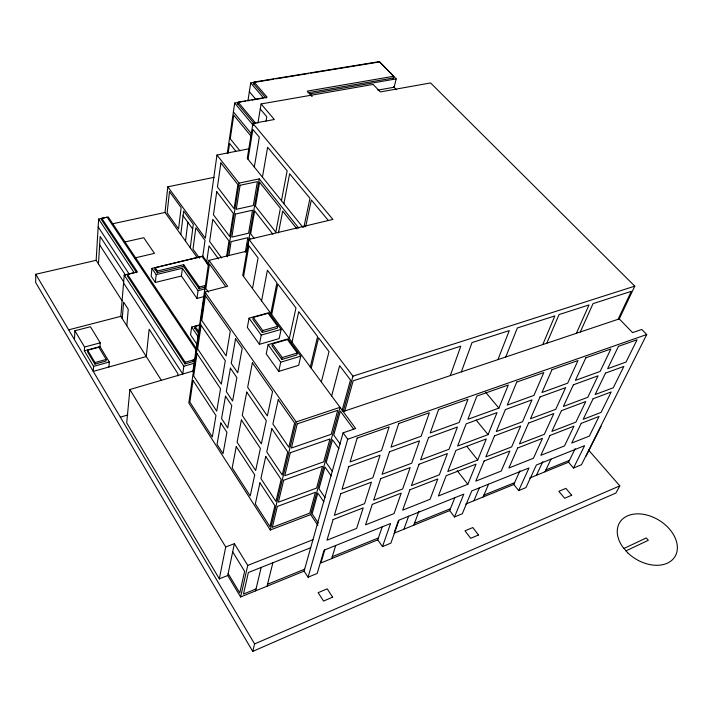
<?xml version="1.0" encoding="UTF-8"?>
<svg xmlns="http://www.w3.org/2000/svg" width="713" height="713" viewBox="0 0 713 713"><rect width="100%" height="100%" fill="white"/><g stroke="black" fill="none" stroke-linecap="round" stroke-linejoin="round"><path stroke-width="1.07" d="M122.075 300.779L96.148 260.316L35.775 274.273L35.65 282.491L252.723 651.388L615.898 493.04L619.811 485.865L588.564 450.063M74.455 339.62L74.874 330.779L90.435 326.732L100.221 342.828L99.963 346.607L109.303 362.008L108.92 367.008M177.599 375.84L177.893 373.665L149.151 329.228L146.272 356.536L93.269 371.393L93.581 366.375L84.348 350.823L84.553 347.035L74.874 330.779M87.628 350.226L87.53 351.803L94.882 364.138L106.094 361.028L106.21 359.45L98.804 347.204L87.628 350.226L94.981 362.56L94.882 364.138M96.148 260.316L98.644 219.051L108.251 217.002L196.2 348.292M98.456 263.917L100.168 236.484L125.541 275.245M196.227 350.261L107.173 217.162L101.763 218.321L101.656 219.969L136.664 272.714M161.45 380.501L120.827 316.34L124.222 275.066L134.142 272.687L98.644 219.051M122.235 318.559L123.616 302.089L128.26 309.335L126.816 325.805M101.763 218.321L137.431 271.992L127.511 274.38L127.377 276.029L184.979 363.897L194.97 361.01M193.927 370.751L129.873 389.53L126.709 422.88L219.435 579.036M151.967 268.391L151.156 276.216L155.354 282.455L181.423 276.002L182.394 268.24L156.183 274.63L151.967 268.391L202.813 256.154L208.499 264.06M155.024 269.808L155.247 267.705L202.029 256.439L208.508 265.468M155.354 282.455L156.183 274.63M157.261 273.106L157.493 271.002L155.247 267.705M197.341 257.705L165.033 212.456L167.805 186.815L214.132 177.323M180.79 234.524L183.642 211.048L193.303 224.319L190.264 247.794M185.505 241.128L187.858 222.331M183.401 266.742L183.669 264.657L157.493 271.002M124.222 275.066L183.82 366.224L182.751 374.031L123.572 282.954M184.979 363.897L185.202 362.257L127.511 274.38M200.157 324.736L191.645 327.053L190.567 334.843L197.269 344.816M204.212 296.537L196.966 298.417L198.054 290.663L182.394 268.24M202.777 256.43L205.014 240.406L195.825 227.786L193.009 249.158L199.453 258.159M248.668 148.857L216.966 155.033L205.326 238.231L167.805 186.815M199.043 289.095L199.328 287.009L183.669 264.657M194.827 328.506L195.121 326.42L200.451 324.968M206.547 262.945L208.989 245.86L218.481 258.89M192.982 361.589L193.214 359.949M192.956 371.036L209.007 260.343L246.636 251.19M209.007 260.343L227.661 286.225L204.961 292.08L188.829 403.032L270.272 530L310.699 514.599L340.021 407.328L296.145 421.936L270.272 530M193.981 370.002L194.292 367.846M194.613 365.689L195.71 358.131M196.022 355.974L197.127 348.416M198.241 340.787L198.553 338.639M198.865 336.5L199.328 333.283M199.649 331.135L199.961 328.987M200.273 326.839L200.736 323.622M201.726 316.875L202.189 313.667M202.501 311.528L202.813 309.389M203.125 307.25L203.588 304.041M203.9 301.911L204.212 299.772M204.684 296.563L204.996 294.424M227.304 153.393L234.702 103.055L241.146 101.95M228.142 153.152L229.577 143.411L235.798 151.165M237.803 104.285L238.115 102.146L267.108 97.173L254.06 82.048L379.369 61.612L393.719 76.255L392.961 79.286M247.99 100.462L250.718 82.958L273.649 79.214M226.663 255.824L228.998 241.03L212.804 219.31L209.622 241.511L221.681 258.017M253.73 84.161L254.06 82.048M227.367 256.787L239.033 183.125L216.966 155.033M228.918 255.388L231.101 241.662L247.803 237.705L245.281 252.42M252.919 123.42L332.9 219.426L248.944 239.408L352.944 376.152L343.14 411.553L619.267 318.907L634.784 286.154L430.572 82.94L380.296 91.924L373.122 84.437L261.083 103.946L274.345 119.508L252.919 123.42L247.286 158.331L302.98 227.394M248.026 159.249L252.857 129.427L259.309 137.199L254.318 167.047M257.91 123.224L261.083 103.946M266.074 121.112L266.814 116.727L260.254 108.991M246.832 251.012L259.247 178.883L239.033 183.125M248.944 239.408L242.75 275.343L355.635 428.504L343.096 432.844L304.094 571.104L308.052 577.218L317.169 573.466L324.05 550.186L390.572 523.502L382.48 546.604L377.738 539.857L382.221 526.827M249.532 240.424L249.898 238.32M243.579 276.457L248.882 245.771L258.07 257.91L252.5 288.569M262.429 177.109L267.625 147.243L287.152 170.781L281.448 200.683M249.051 318.185L247.358 327.427L259.425 344.326L279.184 338.595L281.109 329.424L268.819 312.731L249.051 318.185L261.225 335.101L259.425 344.326M253.24 317.41L252.883 319.353L262.357 332.49L277.268 328.247L277.66 326.322L268.106 313.31L253.24 317.41L262.74 330.547L262.357 332.49M261.582 300.895L267.411 270.254L276.92 282.811L270.824 313.426M283.872 203.695L289.638 173.785L309.977 198.312L303.89 227.171M278.48 232.83L282.678 211.084L296.938 228.891M271.689 314.602L277.812 283.997L295.966 307.963L289.309 338.506M225.718 546.978L219.319 578.84L227.75 575.516L234.381 543.671L225.718 546.978L129.873 389.53M268.106 344.664L266.243 353.88L278.747 371.393L298.676 365.306L300.779 356.161L288.052 338.862L268.106 344.664L280.726 362.204L278.747 371.393M272.411 343.924L272.01 345.858L281.84 359.477L296.866 354.958L297.303 353.042L287.401 339.557L272.411 343.924L282.25 357.543L281.84 359.477M305.681 226.681L311.349 199.97L328.354 220.486M292.009 342.169L298.747 311.643L317.606 336.554L310.298 366.99M304.094 571.104L240.62 596.977L247.741 565.4L234.381 543.671M255.575 590.881L261.19 567.414M311.233 368.256L318.568 337.828L329.014 351.625L321.349 381.99M267.036 586.211L272.883 562.771M310.779 73.154L379.583 61.924L396.196 78.885L394.102 87.227L377.801 90.123M252.723 651.388L254.594 643.937L35.775 274.273M331.661 395.973L339.655 365.68L350.493 379.993L342.16 410.216M344.753 411.009L353.158 380.813L460.794 346.179L450.295 375.599M308.052 577.218L347.739 439.235L343.096 432.844M324.816 549.848L320.93 562.967L377.738 539.857M331.679 558.6L335.68 545.49M394.583 531.39L398.549 520.276M403.888 529.215L408.647 516.176M461.338 371.892L472.042 342.561L509.278 330.582L497.932 359.619M413.772 525.196L418.977 511.221M505.74 356.999L517.353 327.98L554.866 315.912L542.78 344.575M393.906 533.279L449.671 510.588L454.832 497.692M449.671 510.588L454.511 516.978L463.824 494.109L399.111 520.071L390.867 543.154L382.48 546.604M467.826 484.296L476.052 464.127L446.186 475.705L438.379 495.981L467.826 484.296L457.211 470.687M477.728 460.01L486.319 438.941L455.946 450.366L447.782 471.56L477.728 460.01L466.792 446.311M488.075 434.627L497.05 412.595L466.159 423.852L457.621 446.026L488.075 434.627L476.106 420.002M498.886 408.094L508.289 385.029L476.854 396.071L467.906 419.306L498.886 408.094L485.544 392.177M473.949 500.713L479.35 487.817M483.12 496.97L488.592 484.154M546.782 343.229L559.063 314.567L589.027 304.923L576.407 333.283M465.741 504.046L513.779 484.501L519.946 470.767M580.266 331.991L593.064 303.622L631.299 291.323L618.073 319.308M513.779 484.501L518.69 490.58L529.001 467.969L471.739 490.936L462.291 513.77L454.511 516.978M536.443 475.277L542.834 461.552M545.017 471.792L550.997 459.127M529.741 478.004L568.546 462.22L575.186 448.629M568.546 462.22L573.51 468.031L584.589 445.661L536.372 465.01L525.953 487.585L518.69 490.58M619.267 318.907L632.6 332.623L641.762 329.451L646.736 334.522L581.46 464.751L573.51 468.031M586.05 456.195L601.068 426.258M625.898 550.891L648.322 540.294L646.299 537.941L623.875 548.493M254.594 643.937L619.811 485.865M256.029 588.965L243.463 594.072L248.382 572.503L310.69 547.744M267.509 584.295L304.638 569.197M332.258 556.701L378.389 537.958M414.476 523.315L450.42 508.717M483.922 495.107L514.608 482.648M545.882 469.947L569.437 460.384M247.741 565.4L312.954 539.723M347.739 439.235L646.736 334.522M352.944 376.152L634.784 286.154M120.381 417.194L127.779 414.939M280.726 362.204L300.779 356.161M282.25 357.543L297.303 353.042M183.82 366.224L194.034 363.265M185.202 362.257L195.21 359.379M261.225 335.101L281.109 329.424M262.74 330.547L277.66 326.322M93.581 366.375L109.303 362.008M94.981 362.56L106.21 359.45M84.348 350.823L99.963 346.607M84.553 347.035L100.221 342.828M68.671 329.843L120.827 316.34M199.328 287.009L205.585 285.414M205.344 287.036L199.105 288.631L183.464 266.288L157.315 272.642L155.077 269.345M198.054 290.663L205.335 288.801M134.623 257.999L154.463 253.356L143.741 237.714L124.214 242.126M112.191 223.891L165.033 212.456M396.196 78.885L309.959 93.831L312.178 96.3M243.293 101.585L245.441 101.21M247.589 100.845L249.737 100.48M251.885 100.105L262.625 98.269M393.719 76.255L307.267 91.104L311.706 96.041M308.007 92.726L393.282 78.002M275.833 78.858L308.595 73.51M393.514 86.612L396.544 89.731M253.775 83.884L266.074 98.171M250.718 82.958L263.694 98.082M249.354 91.71L255.798 99.276M238.115 102.146L255.967 123.501M237.839 104L254.229 123.652M234.702 103.055L253.382 125.506M233.401 111.914L251.128 133.393M251.439 136.646L233.748 115.158L230.263 138.777L239.978 150.835M259.247 178.883L298.818 228.16M272.901 234.247L254.639 210.861L250.673 233.819L253.988 238.151M353.657 429.217L340.333 411.107L333.755 435.073L340.208 444.039M183.072 215.727L192.697 228.998M225.807 286.724L209.435 263.953L205.852 288.542L208.41 292.178M338.889 448.709L332.472 439.752L326.197 462.585L332.463 471.489M204.961 292.08L296.145 421.936M331.206 475.936L324.976 467.042L318.996 488.815L325.075 497.656M181.423 276.002L196.966 298.417M323.871 501.899L317.829 493.066L312.125 513.859L318.301 523.039M195.121 326.42L199.497 332.855M194.89 328.051L198.633 333.568M191.645 327.053L198.401 337.044M310.699 514.599L317.9 525.329M98.171 226.921L129.178 274.068M99.642 244.916L123.634 281.822M232.688 551.817L244.612 571.336L239.773 592.931L228.151 573.582M227.75 575.516L240.62 596.977M169.48 191.619L167.136 212.982L178.58 228.971L181.129 207.599L169.48 191.619M216.761 191.681L213.454 214.782L229.711 236.502L233.356 213.41L216.761 191.681M220.887 162.929L217.438 186.975L234.096 208.695L237.892 184.622L220.887 162.929M193.027 380.457L189.863 402.052L212.322 437.007L215.968 415.554L193.027 380.457M196.966 353.479L193.669 376.036L216.716 411.169L220.531 388.745L196.966 353.479M201.093 325.271L197.644 348.862L221.306 384.155L225.299 360.68L201.093 325.271M205.406 295.752L201.797 320.449L226.119 355.876L230.299 331.287L205.406 295.752M235.504 214.043L231.823 237.135L248.579 233.196L252.509 210.228L235.504 214.043M240.085 185.273L236.253 209.328L253.311 205.54L257.402 181.619L240.085 185.273M259.585 182.27L255.45 206.173L275.824 232.162L280.396 208.241L259.585 182.27M220.807 422.961L217.055 444.368L223.035 453.673L226.921 432.31L220.807 422.961M225.504 396.187L221.574 418.576L227.714 427.943L231.787 405.59L225.504 396.187M230.415 368.158L226.306 391.606L232.616 401.018L236.876 377.605L230.415 368.158M235.557 338.791L231.253 363.363L237.741 372.819L242.206 348.283L235.557 338.791M236.261 446.596L232.171 467.888L250.227 495.99L254.737 474.867L236.261 446.596M241.386 419.957L237.099 442.238L255.664 470.535L260.397 448.415L241.386 419.957M246.751 392.061L242.26 415.403L261.359 443.878L266.323 420.679L246.751 392.061M252.375 362.792L247.669 387.275L267.339 415.929L272.544 391.571L252.375 362.792M259.951 482.835L255.316 503.913L269.906 526.622L274.897 505.695L259.951 482.835M265.762 456.445L260.905 478.521L275.913 501.408L281.145 479.466L265.762 456.445M271.849 428.763L266.751 451.917L282.214 474.974L287.704 451.953L271.849 428.763M278.239 399.699L272.892 424.021L288.827 447.229L294.594 423.041L278.239 399.699M277.348 506.453L272.313 527.362L309.763 513.128L315.422 492.326L277.348 506.453M283.649 480.241L278.373 502.166L316.581 488.066L322.508 466.284L283.649 480.241M290.271 452.737L284.737 475.749L323.729 461.819L329.941 438.976L290.271 452.737M297.223 423.852L291.412 448.022L331.215 434.297L337.748 410.314L297.223 423.852M333.105 519.554L327.009 540.169L356.625 528.422L363.193 507.888L333.105 519.554M340.743 493.708L334.352 515.33L364.539 503.681L371.428 482.166L340.743 493.708M348.755 466.605L342.053 489.287L372.837 477.763L380.056 455.197L348.755 466.605M357.168 438.121L350.128 461.953L381.535 450.58L389.12 426.891L357.168 438.121M372.275 504.367L365.555 524.875L394.048 513.574L401.205 493.146L372.275 504.367M380.68 478.681L373.648 500.17L402.667 488.966L410.162 467.594L380.68 478.681M389.494 451.766L382.123 474.288L411.695 463.218L419.538 440.821L389.494 451.766M398.745 423.513L391 447.149L421.142 436.24L429.369 412.756L398.745 423.513M409.939 489.76L402.658 510.16L430.091 499.269L437.782 478.967L409.939 489.76M419.048 464.243L411.428 485.589L439.36 474.813L447.399 453.584L419.048 464.243M428.593 437.524L420.608 459.876L449.038 449.243L457.452 427.016L428.593 437.524M438.602 409.512L430.233 432.951L459.181 422.47L467.995 399.182L438.602 409.512M484.118 460.999L475.794 481.132L501.212 471.052L509.875 451.017L484.118 460.999M494.519 435.848L485.82 456.881L511.649 446.917L520.695 426L494.519 435.848M505.392 409.556L496.301 431.552L522.54 421.731L531.996 399.877L505.392 409.556M516.773 382.052L507.255 405.064L533.93 395.403L543.814 372.551L516.773 382.052M517.656 447.996L508.895 468.004L533.422 458.272L542.495 438.361L517.656 447.996M528.6 423.032L519.447 443.905L544.349 434.297L553.823 413.54L528.6 423.032M540.026 396.954L530.472 418.763L555.757 409.298L565.641 387.622L540.026 396.954M551.978 369.682L541.978 392.489L567.655 383.193L577.985 360.546L551.978 369.682M550.008 435.456L540.837 455.331L564.518 445.928L573.974 426.16L550.008 435.456M561.443 410.67L551.88 431.401L575.908 422.123L585.756 401.526L561.443 410.67M573.377 384.806L563.395 406.437L587.77 397.31L598.047 375.822L573.377 384.806M585.836 357.783L575.409 380.385L600.15 371.428L610.881 348.987L585.836 357.783M581.22 423.353L571.683 443.085L589.339 436.08L599.08 416.428L581.22 423.353M593.109 398.754L583.172 419.324L601.068 412.417L611.21 391.945L593.109 398.754M605.506 373.104L595.141 394.556L613.287 387.765L623.866 366.42L605.506 373.104M618.447 346.331L607.619 368.728L626.023 362.061L637.065 339.789L618.447 346.331M332.632 597.173L323.542 601.05L318.132 592.672L327.205 588.849L332.632 597.173M478.485 534.991L470.669 538.324L465.001 530.837L472.808 527.549L478.485 534.991M571.674 495.259L564.625 498.262L558.84 491.319L565.89 488.36L571.674 495.259M627.654 552.762L622.378 546.514A32.477 22.611 31.8 0 1 642.582 514.189A32.477 22.611 31.8 0 1 676.209 554.072A32.477 22.611 31.8 0 1 627.654 552.762"/></g></svg>
